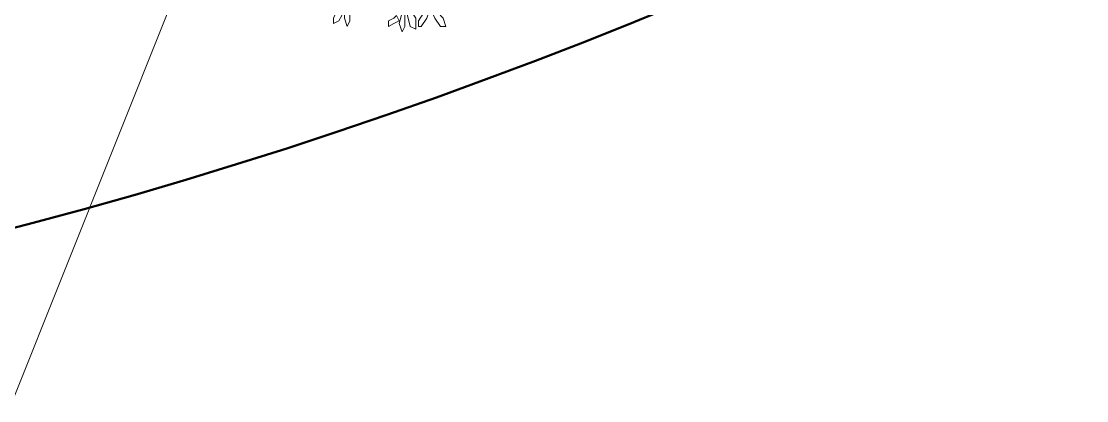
# Model space of a CAD drawing. Header units: millimetres. Extents: x 2576 to 2719, y 1757 to 1977.
# Drawn here: x 2660.46 to 2671.43, y 1824.29 to 1828.2 of the extents above; entities that cross this region are included whole.
import ezdxf

# ---------------------------------------------------------------- set-up
doc = ezdxf.new("R2010")
doc.units = ezdxf.units.MM
doc.layers.add('PDF_0', color=7, linetype='Continuous')
doc.layers.add('PDF_CVL_CUADCON_TIT', color=7, linetype='Continuous')

msp = doc.modelspace()

# ---------------------------------------------------------------- linework, layer by layer
at = {"layer": 'PDF_0', "lineweight": 9}
for points in [[(2663.762, 1828.285), (2663.762, 1828.256), (2663.734, 1828.2), (2663.677, 1828.172), (2663.677, 1828.228), (2663.705, 1828.285)], [(2663.847, 1828.285), (2663.847, 1828.2), (2663.818, 1828.143), (2663.79, 1828.228), (2663.79, 1828.341), (2663.818, 1828.341)], [(2664.327, 1828.256), (2664.355, 1828.2), (2664.298, 1828.172), (2664.242, 1828.143), (2664.242, 1828.2), (2664.298, 1828.228)], [(2664.411, 1828.228), (2664.411, 1828.143), (2664.383, 1828.087), (2664.355, 1828.172), (2664.383, 1828.285), (2664.411, 1828.285)], [(2664.44, 1828.313), (2664.468, 1828.313), (2664.524, 1828.228), (2664.524, 1828.115), (2664.468, 1828.143), (2664.44, 1828.256)], [(2664.553, 1828.2), (2664.609, 1828.285), (2664.666, 1828.313), (2664.637, 1828.228), (2664.581, 1828.143), (2664.553, 1828.143)], [(2664.694, 1828.285), (2664.75, 1828.285), (2664.807, 1828.228), (2664.835, 1828.143), (2664.778, 1828.143), (2664.722, 1828.228)]]:
    msp.add_lwpolyline(points, close=True, dxfattribs=at)
at = {"layer": 'PDF_0', "lineweight": 50}
msp.add_arc((2647.284, 1876.221), 51.834, 259.6674, 337.6648, dxfattribs=at)
at = {"layer": 'PDF_CVL_CUADCON_TIT', "lineweight": 9}
msp.add_lwpolyline([(2663.056, 1830.911), (2659.554, 1832.21), (2660.458, 1833.763), (2663.705, 1832.747), (2663.028, 1830.939), (2659.837, 1822.947), (2655.996, 1826.025), (2657.606, 1829.64)], dxfattribs=at)

doc.saveas('drawing.dxf')
